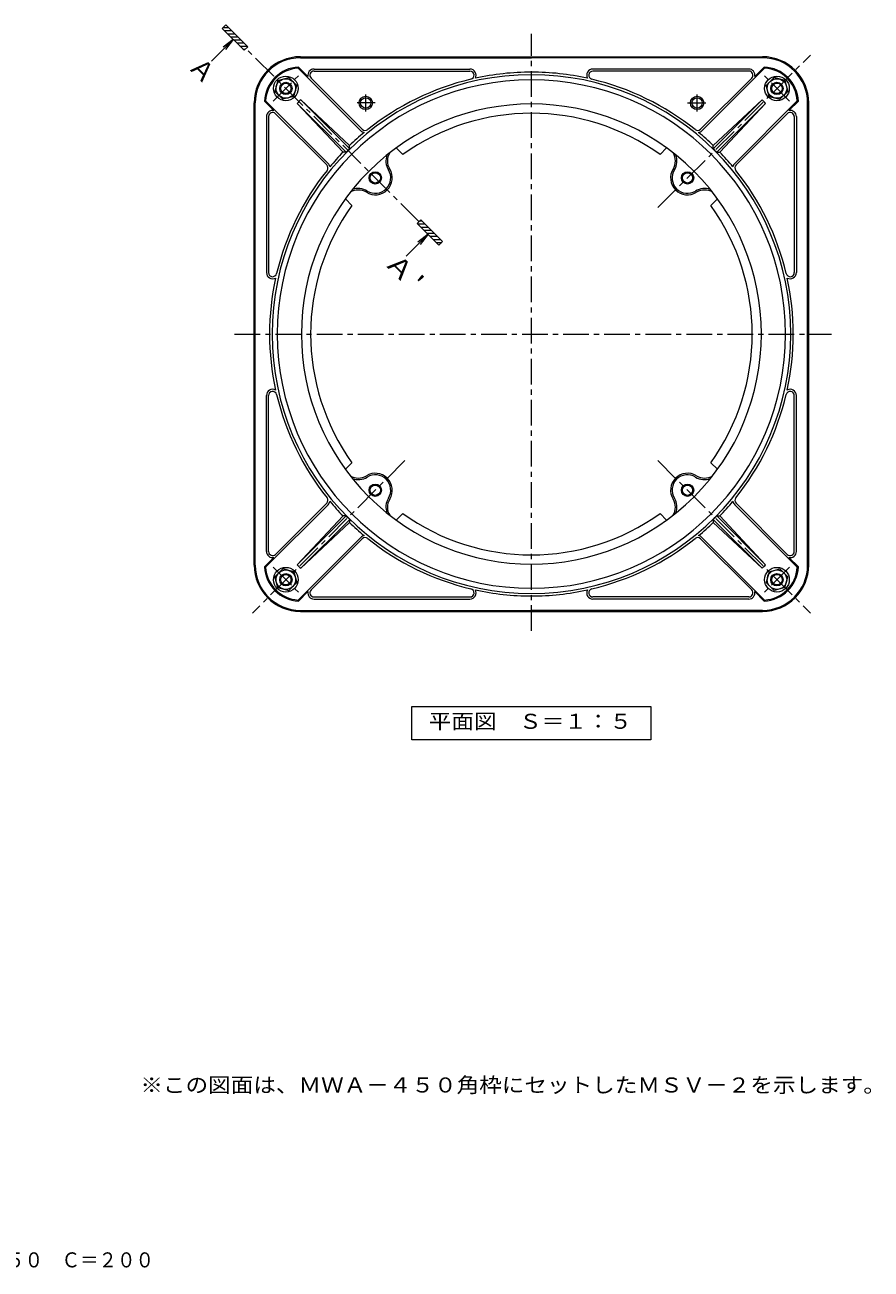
# Model space of a CAD drawing. Units: millimetres on the paper, enlarged 2 times, with parts at other scales. Extents: x -311 to 348, y -272 to 249.
# Drawn here: x 18.3 to 347.9, y -271.6 to 213 of the extents above; entities that cross this region are included whole.
import ezdxf
from ezdxf.enums import TextEntityAlignment as Align

# ---------------------------------------------------------------- set-up
doc = ezdxf.new("R2010")
doc.units = ezdxf.units.MM
doc.header["$LTSCALE"] = 2
doc.linetypes.add('CHAIN1', pattern=[8, 5, -1, 1, -1])
for name, color, linetype, lineweight in [('0-1', 2, 'CHAIN1', 9), ('0-3', 4, 'Continuous', 9), ('0-4', 7, 'Continuous', 9), ('0-B', 4, 'Continuous', 9), ('1-4', 7, 'Continuous', 9), ('B-0', 3, 'Continuous', 9), ('B-1', 2, 'Continuous', 9), ('B-3', 4, 'Continuous', 9), ('B-4', 7, 'Continuous', 9)]:
    doc.layers.add(name, color=color, linetype=linetype, lineweight=lineweight)
doc.layers.add('1-5', color=6, linetype='Continuous')
doc.styles.add('ＭＳ ゴシック', font='')
doc.styles.get('ＭＳ ゴシック').set_extended_font_data('MS Gothic')

msp = doc.modelspace()

# ---------------------------------------------------------------- linework, layer by layer
at = {"layer": '0-1'}
for p, q in [((114.988, 183.302), (124.834, 193.147)), ((316.147, 183.302), (306.302, 193.147)), ((114.988, 1.833), (124.834, -8.012)), ((316.147, 1.833), (306.302, -8.012))]:
    msp.add_line(p, q, dxfattribs=at)
at = {"layer": '0-3'}
for p, q in [((165.467, 162.467), (162.888, 165.046)), ((265.668, 162.467), (268.247, 165.046)), ((145.668, 142.668), (143.09, 145.247)), ((285.467, 142.668), (288.046, 145.247)), ((145.668, 42.467), (143.09, 39.888)), ((285.467, 42.467), (288.046, 39.888)), ((165.467, 22.668), (162.888, 20.089)), ((265.668, 22.668), (268.247, 20.089))]:
    msp.add_line(p, q, dxfattribs=at)
at = {"layer": '0-4'}
for p, q in [((96.576, 212.973), (95.162, 211.559)), ((103.647, 203.074), (95.162, 211.559)), ((95.53, 211.927), (97.622, 211.927)), ((95.994, 210.727), (98.822, 210.727)), ((105.061, 204.488), (96.576, 212.973)), ((97.194, 209.527), (100.022, 209.527)), ((99.404, 207.316), (90.919, 198.831)), ((98.394, 208.327), (101.223, 208.327)), ((99.594, 207.127), (102.422, 207.127)), ((100.794, 205.927), (103.622, 205.927)), ((101.994, 204.727), (104.822, 204.727)), ((103.194, 203.527), (104.1, 203.527)), ((103.647, 203.074), (105.061, 204.488)), ((172.472, 137.077), (171.058, 135.663)), ((172.051, 136.657), (172.892, 136.657)), ((180.957, 128.592), (172.472, 137.077)), ((175.3, 131.421), (166.815, 122.935)), ((179.543, 127.178), (171.058, 135.663)), ((171.264, 135.457), (174.092, 135.457)), ((172.464, 134.257), (175.292, 134.257)), ((173.664, 133.057), (176.492, 133.057)), ((174.864, 131.857), (177.692, 131.857)), ((176.064, 130.657), (178.892, 130.657)), ((177.264, 129.457), (180.092, 129.457)), ((178.464, 128.257), (180.622, 128.257)), ((179.543, 127.178), (180.957, 128.592))]:
    msp.add_line(p, q, dxfattribs=at)
at = {"layer": '0-4', "color": 2}
msp.add_lwpolyline([(168.995, -65.432), (168.995, -52.432), (262.14, -52.432), (262.14, -65.432)], close=True, dxfattribs=at)
at = {"layer": '0-B'}
for p, q in [((116.813, 191.322), (115.678, 187.083)), ((123.008, 185.127), (124.143, 189.366)), ((308.127, 185.127), (306.992, 189.366)), ((314.322, 191.322), (315.457, 187.083)), ((115.678, 187.083), (118.769, 183.992)), ((123.008, 185.127), (118.769, 183.992)), ((308.127, 185.127), (312.366, 183.992)), ((315.457, 187.083), (312.366, 183.992)), ((115.678, -1.948), (118.769, 1.143)), ((123.008, 0.008), (118.769, 1.143)), ((123.008, 0.008), (124.143, -4.231)), ((308.127, 0.008), (306.992, -4.231)), ((308.127, 0.008), (312.366, 1.143)), ((315.457, -1.948), (312.366, 1.143)), ((116.813, -6.187), (115.678, -1.948)), ((314.322, -6.187), (315.457, -1.948))]:
    msp.add_line(p, q, dxfattribs=at)
for points in [[(116.813, 191.322), (121.052, 192.457), (124.143, 189.366)], [(314.322, 191.322), (310.083, 192.457), (306.992, 189.366)], [(116.813, -6.187), (121.052, -7.322), (124.143, -4.231)], [(314.322, -6.187), (310.083, -7.322), (306.992, -4.231)]]:
    msp.add_lwpolyline(points, dxfattribs=at)
at = {"layer": '0-B', "color": 6, "lineweight": 5}
for centre in [(119.911, 188.224), (311.225, 188.224), (119.911, -3.089), (311.225, -3.089)]:
    msp.add_circle(centre, 4.8, dxfattribs=at)
at = {"layer": '0-B'}
for centre, radius in [((119.916, 188.219), 3.8), ((119.911, 188.224), 2.4), ((119.911, 188.224), 2.021), ((311.219, 188.219), 3.8), ((311.225, 188.224), 2.4), ((311.225, 188.224), 2.021), ((119.916, -3.084), 3.8), ((311.219, -3.084), 3.8), ((119.911, -3.089), 2.4), ((119.911, -3.089), 2.021), ((311.225, -3.089), 2.4), ((311.225, -3.089), 2.021)]:
    msp.add_circle(centre, radius, dxfattribs=at)
at = {"layer": 'B-0', "linetype": 'CHAIN1'}
for p, q in [((215.568, -23.055), (215.568, 209.506)), ((99.945, 92.567), (332.506, 92.567))]:
    msp.add_line(p, q, dxfattribs=at)
at = {"layer": 'B-0'}
for centre, radius in [((154.756, 153.379), 2.4), ((154.756, 153.379), 2), ((276.379, 153.379), 2.4), ((276.379, 153.379), 2), ((154.756, 31.756), 2.4), ((276.379, 31.756), 2.4), ((154.756, 31.756), 2), ((276.379, 31.756), 2)]:
    msp.add_circle(centre, radius, dxfattribs=at)
at = {"layer": 'B-1', "linetype": 'CHAIN1'}
for p, q in [((171.765, 136.37), (104.354, 203.781)), ((264.815, 141.815), (324.234, 201.234)), ((151.023, 179.26), (151.023, 185.888)), ((280.112, 179.26), (280.112, 185.888)), ((154.726, 182.567), (147.656, 182.567)), ((276.409, 182.567), (283.479, 182.567)), ((166.32, 43.32), (106.901, -16.099)), ((264.815, 43.32), (324.234, -16.099))]:
    msp.add_line(p, q, dxfattribs=at)
at = {"layer": 'B-1'}
for p, q in [((125.567, 200.568), (305.567, 200.568)), ((125.567, 200.167), (215.568, 200.167)), ((305.568, 200.167), (215.568, 200.167)), ((149.12, 171.743), (124.722, 196.141)), ((128.537, 192.891), (124.878, 196.551)), ((130.89, 195.768), (191.644, 195.768)), ((130.89, 194.968), (191.644, 194.968)), ((300.246, 195.768), (239.491, 195.768)), ((300.246, 194.968), (239.491, 194.968)), ((282.015, 171.743), (306.413, 196.141)), ((302.598, 192.891), (306.257, 196.551)), ((129.758, 192.236), (149.686, 172.309)), ((301.377, 192.236), (281.449, 172.309)), ((107.567, 2.568), (107.567, 182.567)), ((107.967, 2.568), (107.967, 182.567)), ((115.244, 179.598), (111.584, 183.257)), ((136.392, 159.015), (111.994, 183.413)), ((143.372, 163.348), (124.332, 182.389)), ((142.181, 163.408), (124.332, 182.389)), ((144.787, 164.762), (125.746, 183.803)), ((125.746, 183.803), (144.727, 165.954)), ((286.348, 164.762), (305.389, 183.803)), ((305.389, 183.803), (286.408, 165.954)), ((287.763, 163.348), (306.804, 182.389)), ((288.954, 163.408), (306.804, 182.389)), ((294.743, 159.015), (319.141, 183.413)), ((315.891, 179.598), (319.551, 183.257)), ((323.168, 2.568), (323.168, 182.567)), ((323.568, 2.568), (323.568, 182.567)), ((112.367, 177.246), (112.367, 116.491)), ((113.167, 177.246), (113.167, 116.491)), ((135.826, 158.449), (115.899, 178.377)), ((295.309, 158.449), (315.236, 178.377)), ((317.968, 177.246), (317.968, 116.491)), ((318.768, 177.246), (318.768, 116.491)), ((144.787, 164.762), (144.727, 165.954)), ((286.348, 164.762), (286.408, 165.954)), ((143.372, 163.348), (142.181, 163.408)), ((287.763, 163.348), (288.954, 163.408)), ((112.367, 7.89), (112.367, 68.644)), ((113.167, 7.89), (113.167, 68.644)), ((317.968, 7.89), (317.968, 68.644)), ((318.768, 7.89), (318.768, 68.644)), ((136.392, 26.12), (111.994, 1.722)), ((135.826, 26.686), (115.899, 6.758)), ((294.743, 26.12), (319.141, 1.722)), ((295.309, 26.686), (315.236, 6.758)), ((143.372, 21.787), (124.332, 2.746)), ((142.181, 21.727), (124.332, 2.746)), ((144.787, 20.372), (125.746, 1.332)), ((143.372, 21.787), (142.181, 21.727)), ((144.787, 20.372), (144.727, 19.181)), ((286.348, 20.372), (305.389, 1.332)), ((286.348, 20.372), (286.408, 19.181)), ((287.763, 21.787), (306.804, 2.746)), ((287.763, 21.787), (288.954, 21.727)), ((288.954, 21.727), (306.804, 2.746)), ((125.746, 1.332), (144.727, 19.181)), ((305.389, 1.332), (286.408, 19.181)), ((149.12, 13.392), (124.722, -11.006)), ((129.758, -7.101), (149.686, 12.826)), ((301.377, -7.101), (281.449, 12.826)), ((282.015, 13.392), (306.413, -11.006)), ((115.244, 5.537), (111.584, 1.878)), ((315.891, 5.537), (319.551, 1.878)), ((128.537, -7.756), (124.878, -11.415)), ((302.598, -7.756), (306.257, -11.415)), ((130.89, -9.832), (191.644, -9.832)), ((130.89, -10.633), (191.644, -10.633)), ((300.246, -9.832), (239.491, -9.832)), ((300.246, -10.633), (239.491, -10.633)), ((125.567, -15.033), (215.568, -15.033)), ((125.567, -15.432), (305.567, -15.432)), ((305.568, -15.033), (215.568, -15.033))]:
    msp.add_line(p, q, dxfattribs=at)
for centre, radius in [((151.023, 182.567), 2.6), ((151.023, 182.567), 2), ((280.112, 182.567), 2.6), ((280.112, 182.567), 2)]:
    msp.add_circle(centre, radius, dxfattribs=at)
for centre, radius, start, end in [((125.567, 182.567), 18, 90, 180), ((125.567, 182.567), 17.6, 90, 180), ((305.568, 182.567), 18, 0, 90), ((305.568, 182.567), 17.6, 0, 90), ((125.567, 182.567), 14, 92.82281, 177.17755), ((125.567, 182.567), 13.6, 93.56572, 176.43454), ((130.89, 193.368), 2.4, 90, 191.44409), ((130.89, 193.368), 1.6, 90, 225.00075), ((191.644, 193.368), 2.4, 331.04599, 90), ((191.644, 193.368), 1.6, 283.35207, 90), ((215.568, 92.567), 102, 90, 102.35406), ((215.568, 92.567), 102, 77.64594, 90), ((239.491, 193.368), 2.4, 90, 208.95401), ((239.491, 193.368), 1.6, 90, 256.64793), ((300.246, 193.368), 2.4, 348.55591, 90), ((300.246, 193.368), 1.6, 314.99925, 90), ((305.568, 182.567), 14, 2.82245, 87.17719), ((305.568, 182.567), 13.6, 3.56546, 86.43428), ((215.568, 92.567), 101, 90, 270), ((215.568, 92.567), 99, 90, 270), ((215.568, 92.567), 102, 103.35118, 128.68246), ((215.568, 92.567), 101, 270, 90), ((215.568, 92.567), 99, 270, 90), ((215.568, 92.567), 102, 51.31754, 76.64882), ((114.767, 177.246), 2.4, 78.55591, 180), ((131.79, 176.345), 9.6, 129.02087, 140.97913), ((299.345, 176.345), 9.6, 39.02087, 50.97913), ((316.368, 177.246), 2.4, 0, 101.44409), ((114.767, 177.246), 1.6, 44.99925, 180), ((316.368, 177.246), 1.6, 0, 135.00075), ((215.568, 92.567), 102, 129.67953, 133.98885), ((150.817, 173.44), 2.4, 224.9995, 260.98938), ((150.817, 173.44), 1.6, 224.99925, 308.68205), ((280.318, 173.44), 1.6, 231.31795, 315.00075), ((280.318, 173.44), 2.4, 279.01062, 315.0005), ((215.568, 92.567), 102, 46.01115, 50.32047), ((215.568, 92.567), 101.104, 134.43329, 135.56671), ((215.568, 92.567), 101.104, 44.43329, 45.56671), ((215.568, 92.567), 102, 136.01117, 140.3205), ((165.477, 159.999), 6.6, 159.73289, 211.69508), ((165.477, 159.999), 6, 148.37074, 211.69508), ((265.658, 159.999), 6, 328.30492, 31.62926), ((265.658, 159.999), 6.6, 328.30492, 20.26768), ((215.568, 92.567), 102, 39.6795, 43.98883), ((215.568, 92.567), 102, 141.31755, 166.64883), ((134.695, 157.318), 1.6, 321.31795, 45.00075), ((134.695, 157.318), 2.4, 9.01062, 45.0005), ((154.756, 153.379), 6.6, 238.30493, 31.69507), ((154.756, 153.379), 6, 238.30493, 31.69507), ((276.379, 153.379), 6.6, 148.30493, 301.69507), ((276.379, 153.379), 6, 148.30493, 301.69507), ((296.44, 157.318), 2.4, 134.9995, 170.98938), ((296.44, 157.318), 1.6, 134.99925, 218.68205), ((215.568, 92.567), 102, 13.35117, 38.68245), ((148.136, 142.658), 6, 58.30492, 121.62869), ((148.136, 142.658), 6.6, 58.30492, 110.26711), ((282.999, 142.658), 6.6, 69.73154, 121.69508), ((282.999, 142.658), 6, 58.3689, 121.69508), ((114.767, 116.491), 2.4, 180, 298.95401), ((114.767, 116.491), 1.6, 180, 346.64793), ((316.368, 116.491), 1.6, 193.35207, 0), ((316.368, 116.491), 2.4, 241.04599, 0), ((215.568, 92.567), 102, 167.6459, 192.3541), ((215.568, 92.567), 102, 347.6459, 12.3541), ((114.767, 68.644), 2.4, 61.04599, 180), ((114.767, 68.644), 1.6, 13.35207, 180), ((215.568, 92.567), 102, 193.35117, 218.68245), ((215.568, 92.567), 102, 321.31755, 346.64883), ((316.368, 68.644), 1.6, 0, 166.64793), ((316.368, 68.644), 2.4, 0, 118.95401), ((148.136, 42.477), 6, 238.37131, 301.69508), ((148.136, 42.477), 6.6, 249.73289, 301.69508), ((154.756, 31.756), 6.6, 328.30493, 121.69507), ((154.756, 31.756), 6, 328.30493, 121.69507), ((276.379, 31.756), 6.6, 58.30493, 211.69507), ((276.379, 31.756), 6, 58.30493, 211.69507), ((282.999, 42.477), 6.6, 238.30492, 290.26846), ((282.999, 42.477), 6, 238.30492, 301.6311), ((134.695, 27.817), 1.6, 314.99925, 38.68205), ((134.695, 27.817), 2.4, 314.9995, 350.98938), ((215.568, 92.567), 102, 219.6795, 223.98883), ((165.477, 25.136), 6.6, 148.30492, 200.26711), ((165.477, 25.136), 6, 148.30492, 211.62926), ((265.658, 25.136), 6, 328.37074, 31.69508), ((265.658, 25.136), 6.6, 339.73232, 31.69508), ((215.568, 92.567), 102, 316.01117, 320.3205), ((296.44, 27.817), 2.4, 189.01062, 225.0005), ((296.44, 27.817), 1.6, 141.31795, 225.00075), ((215.568, 92.567), 101.104, 224.43329, 225.56671), ((215.568, 92.567), 101.104, 314.43329, 315.56671), ((215.568, 92.567), 102, 226.01115, 230.32047), ((215.568, 92.567), 102, 309.67953, 313.98885), ((150.817, 11.695), 2.4, 99.01062, 135.0005), ((150.817, 11.695), 1.6, 51.31795, 135.00075), ((215.568, 92.567), 102, 231.31754, 256.64882), ((215.568, 92.567), 102, 283.35118, 308.68246), ((280.318, 11.695), 1.6, 44.99925, 128.68205), ((280.318, 11.695), 2.4, 44.9995, 80.98938), ((114.767, 7.89), 2.4, 180, 281.44409), ((114.767, 7.89), 1.6, 180, 315.00075), ((316.368, 7.89), 1.6, 224.99925, 0), ((316.368, 7.89), 2.4, 258.55591, 0), ((125.567, 2.568), 18, 180, 270), ((125.567, 2.568), 17.6, 180, 270), ((125.567, 2.568), 14, 182.82245, 267.17719), ((125.567, 2.568), 13.6, 183.56546, 266.43428), ((131.79, 8.79), 9.6, 219.02087, 230.97913), ((299.345, 8.79), 9.6, 309.02087, 320.97913), ((305.568, 2.568), 18, 270, 0), ((305.568, 2.568), 17.6, 270, 0), ((305.568, 2.568), 14, 272.82281, 357.17755), ((305.568, 2.568), 13.6, 273.56572, 356.43454), ((130.89, -8.232), 2.4, 168.55591, 270), ((130.89, -8.232), 1.6, 134.99925, 270), ((191.644, -8.232), 1.6, 270, 76.64793), ((191.644, -8.232), 2.4, 270, 28.95401), ((215.568, 92.567), 102, 257.64594, 270), ((215.568, 92.567), 102, 270, 282.35406), ((239.491, -8.232), 2.4, 151.04599, 270), ((239.491, -8.232), 1.6, 103.35207, 270), ((300.246, -8.232), 1.6, 270, 45.00075), ((300.246, -8.232), 2.4, 270, 11.44409)]:
    msp.add_arc(centre, radius, start, end, dxfattribs=at)
at = {"layer": 'B-3'}
for radius, start, end in [(89.6, 45.00003, 134.99997), (86, 54.36893, 125.63107), (89.6, 134.99997, 225.00003), (89.6, 314.99997, 45.00003), (86, 144.36884, 215.63116), (86, 324.36884, 35.63116), (89.6, 225.00003, 314.99997), (86, 234.36893, 305.63107)]:
    msp.add_arc((215.568, 92.567), radius, start, end, dxfattribs=at)
at = {"layer": 'B-4'}
for p, q in [((99.404, 207.316), (95.438, 204.273)), ((99.404, 207.316), (96.361, 203.35)), ((175.3, 131.421), (171.334, 128.377)), ((175.3, 131.421), (172.257, 127.454))]:
    msp.add_line(p, q, dxfattribs=at)

# ---------------------------------------------------------------- texts
at = {"layer": '0-4', "color": 3, "style": 'ＭＳ ゴシック'}
msp.add_text('Ａ', height=7.331, rotation=315, dxfattribs=at).set_placement((79.87, 194.853), align=Align.BOTTOM_LEFT)
at = {"layer": '0-4', "color": 3, "style": 'ＭＳ ゴシック', "width": 1.15}
msp.add_text("Ａ'", height=7.331, rotation=315, dxfattribs=at).set_placement((156.262, 118.461), align=Align.BOTTOM_LEFT)
at = {"layer": '0-4', "color": 2, "style": 'ＭＳ ゴシック', "width": 1.1}
msp.add_text('平面図\u3000Ｓ＝１：５', height=5.865, dxfattribs=at).set_placement((175.567, -62.932), align=Align.BOTTOM_LEFT)
at = {"layer": '1-4', "color": 2, "style": 'ＭＳ ゴシック', "width": 1.1}
msp.add_text('※この図面は、ＭＷＡ－４５０角枠にセットしたＭＳＶ－２を示します。', height=5.865, dxfattribs=at).set_placement((63.243, -204.568), align=Align.BOTTOM_LEFT)
at = {"layer": '1-5', "style": 'ＭＳ ゴシック', "width": 0.9}
msp.add_text('打込型マンホール鉄蓋\u3000サポートＶ\u3000\u3000ＭＳＶ－２－４５０\u3000Ｃ＝２００', height=5.865, dxfattribs=at).set_placement((-169.041, -272.679), align=Align.BOTTOM_LEFT)

doc.saveas('drawing.dxf')
